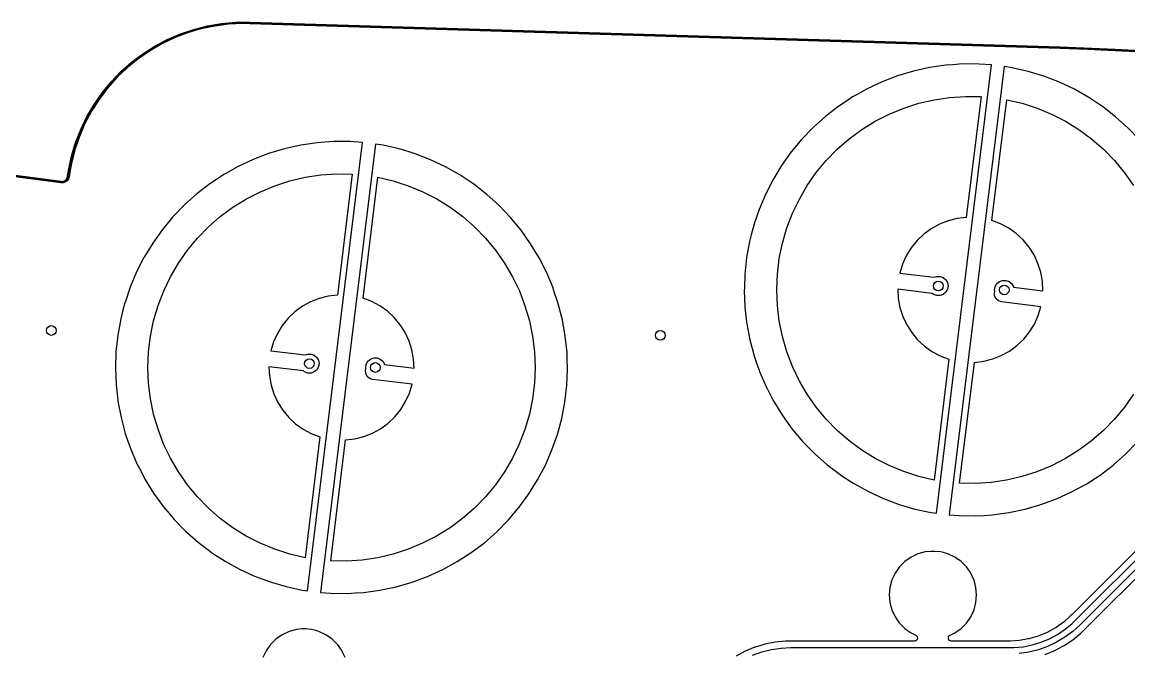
# Model space of a CAD drawing. Extents: x -114 to 114, y -62 to 23.
# Drawn here: x -90.96 to -56.66, y 3.32 to 22.87 of the extents above; entities that cross this region are included whole.
import ezdxf

# ---------------------------------------------------------------- set-up
doc = ezdxf.new("R2010")
doc.units = 0
doc.layers.add('BLACK', color=7, linetype='CONTINUOUS')

msp = doc.modelspace()

# ---------------------------------------------------------------- linework, layer by layer
at = {"layer": 'BLACK', "linetype": 'CONTINUOUS'}
for p, q in [((-86.0588, 22.5039), (-85.6431, 22.6449)), ((-85.4201, 22.6586), (-85.8376, 22.5353)), ((-85.6774, 22.6063), (-85.4661, 22.6634)), ((-85.6431, 22.6449), (-85.2175, 22.7525)), ((-85.4661, 22.6634), (-85.2453, 22.7192)), ((-84.9942, 22.7485), (-85.4201, 22.6586)), ((-85.2453, 22.7192), (-85.2421, 22.7198)), ((-85.2421, 22.7198), (-85.0264, 22.7591)), ((-85.2175, 22.7525), (-84.7847, 22.8259)), ((-85.0264, 22.7591), (-84.8025, 22.797)), ((-84.5624, 22.8042), (-84.9942, 22.7485)), ((-84.8025, 22.797), (-84.799, 22.7975)), ((-84.799, 22.7975), (-84.5795, 22.8186)), ((-84.7847, 22.8259), (-84.3474, 22.8648)), ((-84.5795, 22.8186), (-84.3548, 22.8385)), ((-84.1275, 22.8255), (-84.5624, 22.8042)), ((-84.3548, 22.8385), (-84.351, 22.8387)), ((-84.351, 22.8387), (-84.1233, 22.8413)), ((-84.3474, 22.8648), (-83.9084, 22.8688)), ((-83.91, 22.8188), (-84.1275, 22.8255)), ((-84.1233, 22.8413), (-84.1231, 22.8413)), ((-84.1231, 22.8413), (-83.9102, 22.8433)), ((-84.1231, 22.8413), (-84.1231, 22.8413)), ((-83.9102, 22.8433), (-83.9082, 22.8432)), ((-58.7966, 22.0499), (-83.91, 22.8188)), ((-83.91, 22.8188), (-83.91, 22.8188)), ((-83.9084, 22.8688), (-58.7951, 22.0998)), ((-83.9082, 22.8432), (-79.8548, 22.7191)), ((-79.8548, 22.7191), (-58.7959, 22.0744)), ((-86.8501, 22.1253), (-86.462, 22.3303)), ((-86.244, 22.3792), (-86.6368, 22.1913)), ((-86.5128, 22.2746), (-86.3147, 22.366)), ((-86.462, 22.3303), (-86.0588, 22.5039)), ((-86.3147, 22.366), (-86.3138, 22.3664)), ((-86.3138, 22.3664), (-86.1045, 22.4565)), ((-85.8376, 22.5353), (-86.244, 22.3792)), ((-86.1045, 22.4565), (-86.1019, 22.4575)), ((-86.1019, 22.4575), (-85.8967, 22.532)), ((-85.8967, 22.532), (-85.8959, 22.5322)), ((-85.8959, 22.5322), (-85.6803, 22.6054)), ((-85.6803, 22.6054), (-85.6774, 22.6063)), ((-87.0133, 21.9728), (-87.3714, 21.7251)), ((-87.2208, 21.8901), (-86.8501, 22.1253)), ((-87.1019, 21.9354), (-86.9093, 22.0575)), ((-86.6368, 22.1913), (-87.0133, 21.9728)), ((-86.9093, 22.0575), (-86.9073, 22.0587)), ((-86.9073, 22.0587), (-86.7178, 22.1664)), ((-86.7178, 22.1664), (-86.7167, 22.167)), ((-86.7167, 22.167), (-86.5368, 22.262)), ((-86.5368, 22.262), (-86.5151, 22.2734)), ((-86.5151, 22.2734), (-86.5128, 22.2746)), ((-57.9462, 22.0238), (-58.7966, 22.0499)), ((-58.7966, 22.0499), (-58.7966, 22.0499)), ((-58.7966, 22.0499), (-58.7966, 22.0499)), ((-58.7966, 22.0499), (-58.7966, 22.0499)), ((-58.7959, 22.0744), (-58.7959, 22.0744)), ((-58.7959, 22.0744), (-58.326, 22.056)), ((-58.7951, 22.0998), (-57.0939, 22.0333)), ((-58.326, 22.056), (-58.3259, 22.0559)), ((-58.3259, 22.0559), (-58.3259, 22.056)), ((-58.3259, 22.056), (-58.3253, 22.0559)), ((-58.3253, 22.0559), (-57.0132, 22.0032)), ((-56.2464, 21.9428), (-57.9462, 22.0238)), ((-57.0939, 22.0333), (-55.3941, 21.9377)), ((-57.0132, 22.0032), (-56.2304, 21.9592)), ((-87.9003, 21.3353), (-87.5716, 21.6262)), ((-87.3714, 21.7251), (-87.7086, 21.4498)), ((-87.6371, 21.5342), (-87.4683, 21.672)), ((-87.5716, 21.6262), (-87.2208, 21.8901)), ((-87.4683, 21.672), (-87.4669, 21.6731)), ((-87.4669, 21.6731), (-87.2847, 21.8102)), ((-87.2847, 21.8102), (-87.2829, 21.8114)), ((-87.2829, 21.8114), (-87.1032, 21.9345)), ((-87.1032, 21.9345), (-87.1019, 21.9354)), ((-88.205, 21.0192), (-87.9003, 21.3353)), ((-87.7086, 21.4498), (-88.0229, 21.1486)), ((-87.9674, 21.229), (-87.8108, 21.3805)), ((-87.8108, 21.3805), (-87.8093, 21.3819)), ((-87.8093, 21.3819), (-87.6385, 21.533)), ((-87.6385, 21.533), (-87.6371, 21.5342)), ((-63.3422, 21.3501), (-63.8339, 21.2026)), ((-63.3421, 21.3501), (-63.3422, 21.3501)), ((-62.841, 21.4612), (-63.3421, 21.3501)), ((-62.8409, 21.4612), (-62.841, 21.4612)), ((-62.333, 21.5353), (-62.8409, 21.4612)), ((-62.628, 7.64828), (-60.922, 21.5422)), ((-62.1188, 21.5507), (-62.333, 21.5353)), ((-62.333, 21.5353), (-62.333, 21.5353)), ((-60.5252, 21.4922), (-62.2307, 7.60162)), ((-61.8209, 21.572), (-62.1188, 21.5507)), ((-61.3075, 21.5711), (-61.8209, 21.572)), ((-61.8209, 21.572), (-61.8209, 21.572)), ((-61.8209, 21.572), (-61.8209, 21.572)), ((-60.922, 21.5422), (-61.3075, 21.5711)), ((-61.3075, 21.5711), (-61.3075, 21.5711)), ((-60.5126, 21.4904), (-60.5252, 21.4922)), ((-60.2879, 21.4568), (-60.5126, 21.4904)), ((-59.7871, 21.3439), (-60.2879, 21.4568)), ((-60.2879, 21.4568), (-60.2879, 21.4568)), ((-60.2879, 21.4568), (-60.2879, 21.4568)), ((-59.2959, 21.1947), (-59.7871, 21.3439)), ((-59.7871, 21.3439), (-59.7871, 21.3439)), ((-59.7871, 21.3439), (-59.7871, 21.3439)), ((-59.7871, 21.3439), (-59.7871, 21.3439)), ((-59.7871, 21.3439), (-59.7871, 21.3439)), ((-88.4835, 20.6799), (-88.205, 21.0192)), ((-88.0229, 21.1486), (-88.3123, 20.8234)), ((-88.2717, 20.8978), (-88.1283, 21.062)), ((-88.1283, 21.062), (-88.1268, 21.0637)), ((-88.1268, 21.0637), (-87.9685, 21.2278)), ((-87.9685, 21.2278), (-87.9674, 21.229)), ((-64.3135, 21.0194), (-64.7784, 20.8017)), ((-63.8339, 21.2026), (-64.3135, 21.0195)), ((-64.3135, 21.0195), (-64.3135, 21.0194)), ((-59.2958, 21.1947), (-59.2959, 21.1947)), ((-58.8169, 21.0099), (-59.2958, 21.1947)), ((-58.3528, 20.7905), (-58.8169, 21.0099)), ((-88.7343, 20.3196), (-88.4835, 20.6799)), ((-88.3123, 20.8234), (-88.575, 20.4762)), ((-88.5479, 20.5427), (-88.4188, 20.7186)), ((-88.4188, 20.7186), (-88.4172, 20.7206)), ((-88.4172, 20.7206), (-88.2725, 20.8968)), ((-88.2725, 20.8968), (-88.2717, 20.8978)), ((-65.085, 20.6296), (-65.2261, 20.5504)), ((-64.7784, 20.8017), (-65.085, 20.6296)), ((-57.906, 20.5377), (-58.3528, 20.7905)), ((-58.3528, 20.7905), (-58.3528, 20.7905)), ((-88.9556, 19.9405), (-88.7343, 20.3196)), ((-88.575, 20.4762), (-88.8093, 20.1092)), ((-88.7942, 20.1664), (-88.6802, 20.3526)), ((-88.6802, 20.3526), (-88.6787, 20.3549)), ((-88.6787, 20.3549), (-88.5485, 20.542)), ((-88.5485, 20.542), (-88.5479, 20.5427)), ((-65.6542, 20.2671), (-66.0603, 19.9532)), ((-65.3574, 20.4635), (-65.6542, 20.2671)), ((-65.2261, 20.5504), (-65.3574, 20.4635)), ((-63.6397, 20.2055), (-63.1754, 20.3544)), ((-63.1754, 20.3544), (-62.7004, 20.4652)), ((-62.7004, 20.4652), (-62.2181, 20.537)), ((-62.2181, 20.537), (-61.7315, 20.5694)), ((-61.7315, 20.5694), (-61.2439, 20.5622)), ((-61.2439, 20.5622), (-61.7036, 16.8178)), ((-60.9096, 16.7203), (-60.4498, 20.4647)), ((-60.4498, 20.4647), (-59.9749, 20.3537)), ((-59.9749, 20.3537), (-59.5106, 20.2046)), ((-57.5003, 20.2671), (-57.906, 20.5377)), ((-57.906, 20.5377), (-57.906, 20.5377)), ((-57.4789, 20.2528), (-57.5003, 20.2671)), ((-57.4788, 20.2528), (-57.4789, 20.2528)), ((-57.0738, 19.9375), (-57.4788, 20.2528)), ((-89.1462, 19.5451), (-88.9556, 19.9405)), ((-88.8093, 20.1092), (-89.0137, 19.7249)), ((-89.0091, 19.7708), (-88.9109, 19.9664)), ((-88.9109, 19.9664), (-88.9094, 19.9691)), ((-88.9094, 19.9691), (-88.7947, 20.1657)), ((-88.7947, 20.1657), (-88.7942, 20.1664)), ((-66.0603, 19.9532), (-66.4424, 19.6103)), ((-64.5246, 19.7971), (-64.0905, 20.0193)), ((-64.0905, 20.0193), (-63.6397, 20.2055)), ((-59.5106, 20.2046), (-59.06, 20.0182)), ((-59.06, 20.0182), (-58.6259, 19.7958)), ((-56.6929, 19.5933), (-57.0738, 19.9375)), ((-57.0738, 19.9375), (-57.0738, 19.9375)), ((-57.0738, 19.9375), (-57.0738, 19.9375)), ((-89.7586, 17.8901), (-103.42, 19.6739)), ((-103.416, 19.698), (-89.8252, 17.9235)), ((-103.414, 19.7235), (-89.7521, 17.9396)), ((-89.1909, 19.3591), (-89.1093, 19.5627)), ((-89.0137, 19.7249), (-89.1869, 19.3255)), ((-89.1093, 19.5627), (-89.108, 19.5657)), ((-89.108, 19.5657), (-89.0091, 19.7708)), ((-66.4424, 19.6103), (-66.7984, 19.2404)), ((-64.9393, 19.5404), (-64.5246, 19.7971)), ((-58.6259, 19.7958), (-58.2114, 19.539)), ((-56.3382, 19.2221), (-56.6929, 19.5933)), ((-89.1869, 19.3255), (-89.3279, 18.9136)), ((-89.3047, 19.1357), (-89.1462, 19.5451)), ((-89.2729, 19.1474), (-89.1909, 19.3591)), ((-66.7984, 19.2404), (-67.1263, 18.8454)), ((-66.7984, 19.2404), (-66.7984, 19.2404)), ((-65.6993, 18.9305), (-65.3317, 19.2509)), ((-65.3317, 19.2509), (-64.9393, 19.5404)), ((-58.2114, 19.539), (-57.8191, 19.2493)), ((-57.8191, 19.2493), (-57.4516, 18.9287)), ((-89.3279, 18.9136), (-89.4358, 18.4918)), ((-89.4303, 18.7151), (-89.3047, 19.1357)), ((-89.4031, 18.7171), (-89.3386, 18.9332)), ((-89.3386, 18.9332), (-89.274, 19.1441)), ((-89.274, 19.1441), (-89.2729, 19.1474)), ((-82.8306, 18.9447), (-83.3223, 18.7972)), ((-82.3294, 19.0558), (-82.8306, 18.9447)), ((-82.8306, 18.9447), (-82.8306, 18.9447)), ((-81.8214, 19.1299), (-82.3294, 19.0558)), ((-82.3294, 19.0558), (-82.3294, 19.0558)), ((-82.1164, 5.24289), (-80.4104, 19.1368)), ((-81.577, 19.1475), (-81.8214, 19.1299)), ((-81.8214, 19.1299), (-81.8214, 19.1299)), ((-80.0136, 19.0868), (-81.7191, 5.19623)), ((-81.3093, 19.1667), (-81.577, 19.1475)), ((-80.7959, 19.1658), (-81.3093, 19.1667)), ((-81.3093, 19.1667), (-81.3093, 19.1667)), ((-81.3093, 19.1667), (-81.3093, 19.1667)), ((-80.4104, 19.1368), (-80.796, 19.1658)), ((-80.796, 19.1658), (-80.7959, 19.1658)), ((-79.7763, 19.0514), (-80.0136, 19.0868)), ((-79.2755, 18.9385), (-79.7763, 19.0514)), ((-79.7763, 19.0514), (-79.7763, 19.0514)), ((-79.7763, 19.0514), (-79.7763, 19.0514)), ((-78.969, 18.8454), (-79.2755, 18.9385)), ((-79.2755, 18.9385), (-79.2755, 18.9385)), ((-79.2755, 18.9385), (-79.2755, 18.9385)), ((-66.0397, 18.5813), (-65.6993, 18.9305)), ((-57.4516, 18.9287), (-57.1114, 18.5793)), ((-89.5221, 18.2858), (-89.4303, 18.7151)), ((-89.4522, 18.4907), (-89.4041, 18.7134)), ((-89.4041, 18.7134), (-89.4031, 18.7171)), ((-83.8019, 18.6141), (-84.2668, 18.3963)), ((-83.3223, 18.7972), (-83.8019, 18.6141)), ((-83.8019, 18.6141), (-83.8019, 18.6141)), ((-78.7843, 18.7893), (-78.969, 18.8454)), ((-78.7842, 18.7893), (-78.7843, 18.7893)), ((-78.3053, 18.6045), (-78.7842, 18.7893)), ((-77.8412, 18.3851), (-78.3053, 18.6045)), ((-67.1264, 18.8454), (-67.4245, 18.4275)), ((-67.1263, 18.8454), (-67.1264, 18.8454)), ((-66.3506, 18.2055), (-66.0397, 18.5813)), ((-57.1114, 18.5793), (-56.8006, 18.2034)), ((-89.557, 18.0834), (-89.5221, 18.2858)), ((-89.5221, 18.2858), (-89.5221, 18.2858)), ((-89.5175, 18.1622), (-89.4971, 18.2805)), ((-89.4728, 18.2773), (-89.5077, 18.0749)), ((-89.4971, 18.2805), (-89.4967, 18.2824)), ((-89.4967, 18.2824), (-89.4957, 18.2875)), ((-89.4957, 18.2875), (-89.4523, 18.4905)), ((-89.4358, 18.4918), (-89.4728, 18.2773)), ((-89.4523, 18.4905), (-89.4522, 18.4905)), ((-89.4522, 18.4905), (-89.4522, 18.4907)), ((-84.6503, 18.1811), (-84.7145, 18.1451)), ((-84.2668, 18.3963), (-84.6503, 18.1811)), ((-77.3944, 18.1323), (-77.8412, 18.3851)), ((-77.8412, 18.3851), (-77.8412, 18.3851)), ((-67.4245, 18.4274), (-67.6912, 17.9888)), ((-67.4245, 18.4275), (-67.4245, 18.4274)), ((-66.63, 17.8058), (-66.3506, 18.2055)), ((-56.8006, 18.2034), (-56.5214, 17.8036)), ((-89.8252, 17.9235), (-89.7962, 17.9097)), ((-89.7962, 17.9097), (-89.77, 17.913)), ((-89.77, 17.913), (-89.7443, 17.9129)), ((-89.7584, 17.8901), (-89.7586, 17.8901)), ((-89.7586, 17.8901), (-89.7586, 17.8901)), ((-89.7586, 17.8901), (-89.7586, 17.8901)), ((-89.7586, 17.8901), (-89.7586, 17.8901)), ((-89.69, 17.8917), (-89.7584, 17.8901)), ((-89.7521, 17.9396), (-89.7521, 17.9397)), ((-89.7521, 17.9397), (-89.7185, 17.9351)), ((-89.7443, 17.9129), (-89.7169, 17.9092)), ((-89.7185, 17.9351), (-89.6528, 17.9521)), ((-89.7169, 17.9092), (-89.6417, 17.9286)), ((-89.6252, 17.9139), (-89.69, 17.8917)), ((-89.6528, 17.9521), (-89.5982, 17.9923)), ((-89.6417, 17.9286), (-89.5791, 17.9747)), ((-89.57, 17.9545), (-89.6252, 17.9139)), ((-89.5982, 17.9923), (-89.5626, 18.05)), ((-89.5791, 17.9747), (-89.5383, 18.0408)), ((-89.5296, 18.0099), (-89.57, 17.9545)), ((-89.5626, 18.05), (-89.557, 18.0834)), ((-89.557, 18.0834), (-89.557, 18.0834)), ((-89.5383, 18.0408), (-89.5337, 18.0682)), ((-89.5337, 18.0682), (-89.5262, 18.0927)), ((-89.5077, 18.0749), (-89.5296, 18.0099)), ((-89.5262, 18.0927), (-89.5153, 18.1167)), ((-89.5209, 18.1401), (-89.5198, 18.1491)), ((-89.5153, 18.1167), (-89.5209, 18.1401)), ((-89.5198, 18.1491), (-89.5175, 18.1622)), ((-89.5077, 18.0749), (-89.5077, 18.0749)), ((-89.5077, 18.0749), (-89.5077, 18.0749)), ((-85.1426, 17.8617), (-85.5488, 17.5478)), ((-84.8458, 18.0581), (-85.1426, 17.8617)), ((-84.7145, 18.1451), (-84.8458, 18.0581)), ((-83.1282, 17.8001), (-82.6638, 17.949)), ((-82.6638, 17.949), (-82.1889, 18.0598)), ((-82.1889, 18.0598), (-81.7065, 18.1316)), ((-81.7065, 18.1316), (-81.2199, 18.164)), ((-81.2199, 18.164), (-80.7323, 18.1568)), ((-80.7323, 18.1568), (-81.192, 14.4124)), ((-80.398, 14.3149), (-79.9382, 18.0593)), ((-79.9382, 18.0593), (-79.4634, 17.9483)), ((-79.4634, 17.9483), (-78.999, 17.7992)), ((-76.9683, 17.8481), (-77.3944, 18.1323)), ((-77.3944, 18.1323), (-77.3944, 18.1323)), ((-76.9673, 17.8474), (-76.9683, 17.8481)), ((-76.5622, 17.5321), (-76.9673, 17.8474)), ((-76.9673, 17.8474), (-76.9673, 17.8474)), ((-67.6912, 17.9888), (-67.925, 17.5318)), ((-67.6912, 17.9888), (-67.6912, 17.9888)), ((-85.5488, 17.5478), (-85.9309, 17.2049)), ((-84.013, 17.3917), (-83.5789, 17.6139)), ((-83.5789, 17.6139), (-83.1282, 17.8001)), ((-78.999, 17.7992), (-78.5484, 17.6128)), ((-78.5484, 17.6128), (-78.1144, 17.3904)), ((-76.1813, 17.1879), (-76.5622, 17.5321)), ((-76.5622, 17.5321), (-76.5622, 17.5321)), ((-76.5622, 17.5321), (-76.5622, 17.5321)), ((-67.925, 17.5318), (-68.1248, 17.0589)), ((-67.925, 17.5318), (-67.925, 17.5318)), ((-66.876, 17.3847), (-66.63, 17.8058)), ((-85.9309, 17.2049), (-86.2868, 16.835)), ((-84.4277, 17.1351), (-84.013, 17.3917)), ((-78.1144, 17.3904), (-77.6998, 17.1336)), ((-75.8266, 16.8168), (-76.1813, 17.1879)), ((-67.087, 16.945), (-66.876, 17.3847)), ((-86.2868, 16.835), (-86.6148, 16.44)), ((-86.2868, 16.835), (-86.2868, 16.835)), ((-85.1877, 16.5251), (-84.8201, 16.8455)), ((-84.8201, 16.8455), (-84.4277, 17.1351)), ((-77.6998, 17.1336), (-77.3075, 16.8439)), ((-77.3075, 16.8439), (-76.94, 16.5233)), ((-75.5, 16.4206), (-75.8266, 16.8168)), ((-68.1248, 17.0589), (-68.2852, 16.5851)), ((-68.1248, 17.0589), (-68.1248, 17.0589)), ((-67.2615, 16.4897), (-67.087, 16.945)), ((-61.7036, 16.8178), (-61.9895, 16.7832)), ((-85.5281, 16.1759), (-85.1877, 16.5251)), ((-76.94, 16.5233), (-76.5998, 16.1739)), ((-68.2894, 16.5726), (-68.3663, 16.2753)), ((-68.2852, 16.5851), (-68.2894, 16.5726)), ((-67.3985, 16.0216), (-67.2615, 16.4897)), ((-62.7884, 16.4671), (-63.0206, 16.2968)), ((-62.5364, 16.6064), (-62.7884, 16.4671)), ((-62.2686, 16.7123), (-62.5364, 16.6064)), ((-61.9895, 16.7832), (-62.2686, 16.7123)), ((-60.6406, 16.6175), (-60.9096, 16.7203)), ((-60.3869, 16.4812), (-60.6406, 16.6175)), ((-60.1527, 16.3137), (-60.3869, 16.4812)), ((-86.6148, 16.44), (-86.9129, 16.0221)), ((-86.6148, 16.44), (-86.6148, 16.44)), ((-85.839, 15.8002), (-85.5281, 16.1759)), ((-76.5998, 16.1739), (-76.289, 15.7981)), ((-75.2034, 16.0016), (-75.5, 16.4206)), ((-68.3663, 16.2753), (-68.4179, 16.0756)), ((-63.0206, 16.2968), (-63.2292, 16.0982)), ((-59.9418, 16.1176), (-60.1527, 16.3137)), ((-86.9129, 16.022), (-87.1796, 15.5835)), ((-86.9129, 16.0221), (-86.9129, 16.022)), ((-86.1184, 15.4004), (-85.839, 15.8002)), ((-76.289, 15.7981), (-76.0099, 15.3982)), ((-74.9382, 15.5621), (-75.2034, 16.0016)), ((-68.4179, 16.0756), (-68.5097, 15.5705)), ((-67.4971, 15.544), (-67.3985, 16.0216)), ((-63.4106, 15.8746), (-63.562, 15.6296)), ((-63.2292, 16.0982), (-63.4106, 15.8746)), ((-59.7578, 15.8961), (-59.9418, 16.1176)), ((-59.6035, 15.653), (-59.7578, 15.8961)), ((-87.1862, 15.5705), (-87.4134, 15.1264)), ((-87.1796, 15.5834), (-87.1862, 15.5705)), ((-87.1796, 15.5835), (-87.1796, 15.5834)), ((-87.1796, 15.5834), (-87.1796, 15.5834)), ((-74.706, 15.1042), (-74.9382, 15.5621)), ((-68.5097, 15.5705), (-68.5643, 15.0601)), ((-67.5565, 15.06), (-67.4971, 15.544)), ((-63.562, 15.6296), (-63.6809, 15.3674)), ((-59.4815, 15.3921), (-59.6035, 15.653)), ((-87.4135, 15.1264), (-87.6132, 14.6535)), ((-87.4134, 15.1264), (-87.4135, 15.1264)), ((-86.3644, 14.9793), (-86.1184, 15.4004)), ((-76.0099, 15.3982), (-75.7641, 14.977)), ((-74.5078, 14.6306), (-74.706, 15.1042)), ((-63.6809, 15.3674), (-63.7654, 15.092)), ((-63.7654, 15.092), (-62.6974, 14.9609)), ((-59.3938, 15.1178), (-59.4815, 15.3921)), ((-59.3419, 14.8346), (-59.3938, 15.1178)), ((-47.6722, 15.2633), (-58.4252, 4.51036)), ((-58.317, 4.33493), (-47.4968, 15.1552)), ((-86.5754, 14.5397), (-86.3644, 14.9793)), ((-75.7641, 14.977), (-75.5533, 14.5372)), ((-68.5643, 15.06), (-68.5785, 14.6306)), ((-68.5643, 15.0601), (-68.5643, 15.06)), ((-68.5643, 15.06), (-68.5643, 15.06)), ((-67.5764, 14.5727), (-67.5565, 15.06)), ((-62.6974, 14.9609), (-62.6211, 14.9887)), ((-62.6211, 14.9887), (-62.5169, 14.9887)), ((-62.5169, 14.9887), (-62.419, 14.9531)), ((-62.419, 14.9531), (-62.3392, 14.8861)), ((-62.3392, 14.8861), (-62.2871, 14.7959)), ((-62.2871, 14.7959), (-62.269, 14.6933)), ((-60.8083, 14.674), (-60.7562, 14.7642)), ((-60.7562, 14.7642), (-60.6764, 14.8312)), ((-60.6764, 14.8312), (-60.5785, 14.8668)), ((-60.5785, 14.8668), (-60.4743, 14.8668)), ((-60.4743, 14.8668), (-60.3764, 14.8312)), ((-60.3764, 14.8312), (-60.2966, 14.7642)), ((-60.2966, 14.7642), (-60.2445, 14.674)), ((-59.3266, 14.547), (-59.3419, 14.8346)), ((-47.3553, 15.0138), (-58.1756, 4.19351)), ((-87.6132, 14.6535), (-87.772, 14.1844)), ((-87.6132, 14.6535), (-87.6132, 14.6535)), ((-86.7499, 14.0843), (-86.5754, 14.5397)), ((-81.192, 14.4124), (-81.4779, 14.3778)), ((-75.5533, 14.5372), (-75.3789, 14.0818)), ((-74.5078, 14.6306), (-74.5078, 14.6306)), ((-74.4798, 14.5469), (-74.5078, 14.6306)), ((-74.3483, 14.154), (-74.4798, 14.5469)), ((-68.5785, 14.6306), (-68.5813, 14.5469)), ((-68.5813, 14.5469), (-68.5714, 14.3015)), ((-67.5567, 14.0854), (-67.5764, 14.5727)), ((-62.7558, 14.4643), (-63.8263, 14.5958)), ((-63.8263, 14.5958), (-63.811, 14.3082)), ((-62.719, 14.4335), (-62.7558, 14.4643)), ((-62.6211, 14.3978), (-62.719, 14.4335)), ((-62.419, 14.4335), (-62.5169, 14.3978)), ((-62.3392, 14.5004), (-62.419, 14.4335)), ((-62.2871, 14.5907), (-62.3392, 14.5004)), ((-62.269, 14.6933), (-62.2871, 14.5907)), ((-60.832, 14.48), (-60.8179, 14.5229)), ((-60.8248, 14.3827), (-60.832, 14.48)), ((-60.8264, 14.5714), (-60.8083, 14.674)), ((-60.8179, 14.5229), (-60.8264, 14.5714)), ((-60.2445, 14.674), (-60.242, 14.6594)), ((-60.242, 14.6594), (-59.3266, 14.547)), ((-87.7778, 14.1672), (-87.8465, 13.9018)), ((-87.772, 14.1844), (-87.7778, 14.1672)), ((-86.8869, 13.6163), (-86.7499, 14.0843)), ((-82.0248, 14.201), (-82.2768, 14.0617)), ((-81.757, 14.3069), (-82.0248, 14.201)), ((-81.4779, 14.3778), (-81.757, 14.3069)), ((-80.129, 14.2121), (-80.398, 14.3149)), ((-79.8753, 14.0759), (-80.129, 14.2121)), ((-79.6411, 13.9083), (-79.8753, 14.0759)), ((-75.3789, 14.0818), (-75.2421, 13.6137)), ((-74.3449, 14.1438), (-74.3483, 14.154)), ((-74.2181, 13.6463), (-74.3449, 14.1438)), ((-68.5714, 14.3015), (-68.5607, 14.034)), ((-67.4975, 13.6014), (-67.5567, 14.0854)), ((-63.811, 14.3082), (-63.7591, 14.025)), ((-62.5169, 14.3978), (-62.6211, 14.3978)), ((-60.7809, 14.2956), (-60.8248, 14.3827)), ((-60.707, 14.2319), (-60.7809, 14.2956)), ((-60.6144, 14.2014), (-60.707, 14.2319)), ((-59.3875, 14.0508), (-60.6144, 14.2014)), ((-87.8465, 13.9018), (-87.9063, 13.6702)), ((-82.509, 13.8914), (-82.7176, 13.6928)), ((-82.2768, 14.0617), (-82.509, 13.8914)), ((-79.4303, 13.7122), (-79.6411, 13.9083)), ((-68.5607, 14.034), (-68.509, 13.5805)), ((-63.7591, 14.025), (-63.6714, 13.7507)), ((-63.6714, 13.7507), (-63.5494, 13.4898)), ((-59.5908, 13.5132), (-59.4719, 13.7754)), ((-59.4719, 13.7754), (-59.3875, 14.0508)), ((-87.9063, 13.6702), (-87.9981, 13.1651)), ((-86.9855, 13.1386), (-86.8869, 13.6163)), ((-82.899, 13.4692), (-83.0505, 13.2242)), ((-82.7176, 13.6928), (-82.899, 13.4692)), ((-79.2462, 13.4907), (-79.4303, 13.7122)), ((-79.0919, 13.2476), (-79.2462, 13.4907)), ((-75.2421, 13.6137), (-75.1438, 13.136)), ((-74.1281, 13.1409), (-74.2181, 13.6463)), ((-68.509, 13.5805), (-68.5026, 13.5239)), ((-68.5026, 13.5239), (-68.4073, 13.0195)), ((-67.3992, 13.1237), (-67.4975, 13.6014)), ((-63.5494, 13.4898), (-63.3951, 13.2467)), ((-59.7422, 13.2682), (-59.5908, 13.5132)), ((-87.9981, 13.1651), (-88.0527, 12.6547)), ((-87.0449, 12.6546), (-86.9855, 13.1386)), ((-83.0505, 13.2242), (-83.1694, 12.962)), ((-78.9699, 12.9867), (-79.0919, 13.2476)), ((-75.1438, 13.136), (-75.0846, 12.652)), ((-74.0753, 12.6303), (-74.1281, 13.1409)), ((-67.2624, 12.6556), (-67.3992, 13.1237)), ((-63.3951, 13.2467), (-63.211, 13.0252)), ((-60.1323, 12.846), (-59.9237, 13.0446)), ((-59.9237, 13.0446), (-59.7422, 13.2682)), ((-83.1694, 12.962), (-83.2538, 12.6867)), ((-78.8822, 12.7125), (-78.9699, 12.9867)), ((-78.8303, 12.4292), (-78.8822, 12.7125)), ((-68.4073, 13.0195), (-68.2753, 12.5234)), ((-63.211, 13.0252), (-63.0002, 12.8291)), ((-63.0002, 12.8291), (-62.766, 12.6616)), ((-60.3645, 12.6757), (-60.1323, 12.846)), ((-88.0527, 12.6547), (-88.0697, 12.1422)), ((-88.0527, 12.6547), (-88.0527, 12.6547)), ((-88.0527, 12.6547), (-88.0527, 12.6547)), ((-87.0648, 12.1673), (-87.0449, 12.6546)), ((-83.2538, 12.6867), (-82.1858, 12.5555)), ((-82.1858, 12.5555), (-82.1095, 12.5833)), ((-82.1095, 12.5833), (-82.0053, 12.5833)), ((-82.0053, 12.5833), (-81.9074, 12.5477)), ((-81.9074, 12.5477), (-81.8276, 12.4807)), ((-81.8276, 12.4807), (-81.7755, 12.3905)), ((-81.7755, 12.3905), (-81.7574, 12.2879)), ((-80.2968, 12.2686), (-80.2447, 12.3588)), ((-80.2447, 12.3588), (-80.1648, 12.4258)), ((-80.1648, 12.4258), (-80.0669, 12.4615)), ((-80.0669, 12.4615), (-79.9628, 12.4615)), ((-79.9628, 12.4615), (-79.8648, 12.4258)), ((-79.8648, 12.4258), (-79.785, 12.3588)), ((-79.785, 12.3588), (-79.7329, 12.2686)), ((-78.815, 12.1416), (-78.8303, 12.4292)), ((-75.0846, 12.652), (-75.0648, 12.1647)), ((-74.0753, 12.6302), (-74.0753, 12.6303)), ((-74.0699, 12.4453), (-74.0753, 12.6302)), ((-74.0753, 12.6302), (-74.0753, 12.6302)), ((-74.0601, 12.1171), (-74.0699, 12.4453)), ((-68.2753, 12.5234), (-68.1993, 12.3041)), ((-67.088, 12.2002), (-67.2624, 12.6556)), ((-62.766, 12.6616), (-62.5123, 12.5253)), ((-62.2433, 12.4225), (-62.703, 8.67812)), ((-62.5123, 12.5253), (-62.2433, 12.4225)), ((-61.4493, 12.325), (-61.1634, 12.3596)), ((-61.1634, 12.3596), (-60.8843, 12.4305)), ((-60.8843, 12.4305), (-60.6165, 12.5365)), ((-60.6165, 12.5365), (-60.3645, 12.6757)), ((-88.0697, 12.1422), (-88.0697, 12.1416)), ((-88.0697, 12.1416), (-88.0594, 11.8851)), ((-87.0451, 11.6801), (-87.0648, 12.1673)), ((-82.2442, 12.0589), (-83.3147, 12.1904)), ((-83.3147, 12.1904), (-83.2994, 11.9028)), ((-82.2074, 12.0281), (-82.2442, 12.0589)), ((-82.1095, 11.9924), (-82.2074, 12.0281)), ((-81.9074, 12.0281), (-82.0053, 11.9924)), ((-81.8276, 12.095), (-81.9074, 12.0281)), ((-81.7755, 12.1853), (-81.8276, 12.095)), ((-81.7574, 12.2879), (-81.7755, 12.1853)), ((-80.3204, 12.0746), (-80.3063, 12.1175)), ((-80.3132, 11.9773), (-80.3204, 12.0746)), ((-80.3148, 12.166), (-80.2968, 12.2686)), ((-80.3063, 12.1175), (-80.3148, 12.166)), ((-79.7329, 12.2686), (-79.7304, 12.254)), ((-79.7304, 12.254), (-78.815, 12.1416)), ((-75.0648, 12.1647), (-75.0848, 11.6774)), ((-74.0825, 11.6042), (-74.0601, 12.1171)), ((-68.1993, 12.3041), (-68.124, 12.0865)), ((-68.124, 12.0865), (-68.1073, 12.0382)), ((-68.1073, 12.0382), (-67.9042, 11.5668)), ((-66.8772, 11.7604), (-67.088, 12.2002)), ((-61.909, 8.58063), (-61.4493, 12.325)), ((-88.0594, 11.8851), (-88.0491, 11.6286)), ((-86.9859, 11.196), (-87.0451, 11.6801)), ((-83.2994, 11.9028), (-83.2475, 11.6196)), ((-82.0053, 11.9924), (-82.1095, 11.9924)), ((-80.2693, 11.8902), (-80.3132, 11.9773)), ((-80.1954, 11.8266), (-80.2693, 11.8902)), ((-80.1028, 11.796), (-80.1954, 11.8266)), ((-78.8759, 11.6454), (-80.1028, 11.796)), ((-75.0848, 11.6774), (-75.1442, 11.1934)), ((-66.6314, 11.3392), (-66.8772, 11.7604)), ((-88.0491, 11.6286), (-87.9947, 11.1507)), ((-83.2475, 11.6196), (-83.1598, 11.3453)), ((-83.1598, 11.3453), (-83.0378, 11.0844)), ((-79.0792, 11.1078), (-78.9603, 11.3701)), ((-78.9603, 11.3701), (-78.8759, 11.6454)), ((-74.1424, 11.0944), (-74.0825, 11.6042)), ((-67.9042, 11.5668), (-67.9042, 11.5667)), ((-67.9042, 11.5667), (-67.8643, 11.4901)), ((-67.8643, 11.4901), (-67.703, 11.1802)), ((-66.3522, 10.9394), (-66.6314, 11.3392)), ((-56.5229, 11.337), (-56.8022, 10.9373)), ((-87.9947, 11.1507), (-87.991, 11.1185)), ((-87.991, 11.1185), (-87.8957, 10.6141)), ((-86.8876, 10.7183), (-86.9859, 11.196)), ((-83.0378, 11.0844), (-82.8835, 10.8413)), ((-79.2307, 10.8628), (-79.0792, 11.1078)), ((-75.1442, 11.1934), (-75.2428, 10.7158)), ((-74.2395, 10.5903), (-74.1424, 11.0944)), ((-67.703, 11.1802), (-67.6672, 11.1114)), ((-67.6672, 11.1114), (-67.6672, 11.1114)), ((-67.6672, 11.1114), (-67.3974, 10.6746)), ((-86.7508, 10.2502), (-86.8876, 10.7183)), ((-82.8835, 10.8413), (-82.6994, 10.6199)), ((-79.6207, 10.4407), (-79.4121, 10.6392)), ((-79.4121, 10.6392), (-79.2307, 10.8628)), ((-75.2428, 10.7158), (-75.3798, 10.2477)), ((-67.3974, 10.6746), (-67.0964, 10.2588)), ((-66.0415, 10.5635), (-66.3522, 10.9394)), ((-56.8022, 10.9373), (-57.1131, 10.5615)), ((-87.8957, 10.6141), (-87.7637, 10.118)), ((-82.6994, 10.6199), (-82.4886, 10.4237)), ((-82.4886, 10.4237), (-82.2544, 10.2562)), ((-79.8529, 10.2703), (-79.6207, 10.4407)), ((-74.3732, 10.0946), (-74.2395, 10.5903)), ((-65.7013, 10.2141), (-66.0415, 10.5635)), ((-57.1131, 10.5615), (-57.4535, 10.2123)), ((-87.7637, 10.118), (-87.6837, 9.88691)), ((-86.5764, 9.7948), (-86.7508, 10.2502)), ((-82.2544, 10.2562), (-82.0007, 10.1199)), ((-81.7317, 10.0171), (-82.1915, 6.27273)), ((-82.0007, 10.1199), (-81.7317, 10.0171)), ((-80.9377, 9.91961), (-80.6518, 9.95425)), ((-80.6518, 9.95425), (-80.3727, 10.0251)), ((-80.3727, 10.0251), (-80.1049, 10.1311)), ((-80.1049, 10.1311), (-79.8529, 10.2703)), ((-75.3798, 10.2477), (-75.5543, 9.79237)), ((-74.5429, 9.61009), (-74.3732, 10.0946)), ((-67.0964, 10.2588), (-67.0964, 10.2587)), ((-67.0964, 10.2587), (-66.93, 10.0612)), ((-66.93, 10.0612), (-66.7657, 9.86606)), ((-65.3338, 9.89354), (-65.7013, 10.2141)), ((-57.4535, 10.2123), (-57.8212, 9.89188)), ((-87.6837, 9.88691), (-87.5977, 9.63863)), ((-87.5977, 9.63863), (-87.5957, 9.63286)), ((-87.5957, 9.63286), (-87.3926, 9.16137)), ((-86.3656, 9.35503), (-86.5764, 9.7948)), ((-81.3974, 6.17524), (-80.9377, 9.91961)), ((-75.5543, 9.79237), (-75.7653, 9.35269)), ((-74.7476, 9.13929), (-74.5429, 9.61009)), ((-66.7657, 9.86606), (-66.4072, 9.49865)), ((-64.9415, 9.60385), (-65.3338, 9.89354)), ((-64.5269, 9.34697), (-64.9415, 9.60385)), ((-57.8212, 9.89188), (-58.2136, 9.60236)), ((-56.7635, 9.48182), (-56.4036, 9.84798)), ((-86.1198, 8.93383), (-86.3656, 9.35503)), ((-75.7653, 9.35269), (-76.0113, 8.9316)), ((-66.4072, 9.49865), (-66.0227, 9.15848)), ((-64.0929, 9.12462), (-64.5269, 9.34697)), ((-58.6283, 9.34567), (-59.0624, 9.12351)), ((-58.2136, 9.60236), (-58.6283, 9.34567)), ((-57.1491, 9.14299), (-56.7635, 9.48182)), ((-87.3926, 9.16137), (-87.3926, 9.16135)), ((-87.3926, 9.16135), (-87.3278, 9.03681)), ((-87.3278, 9.03681), (-87.1593, 8.71313)), ((-85.8406, 8.53398), (-86.1198, 8.93383)), ((-76.0113, 8.9316), (-76.2906, 8.53187)), ((-74.9862, 8.68476), (-74.7476, 9.13929)), ((-66.0227, 9.15848), (-65.6143, 8.84738)), ((-63.6422, 8.93824), (-64.0929, 9.12462)), ((-63.1779, 8.78908), (-63.6422, 8.93824)), ((-59.5131, 8.93733), (-59.9775, 8.78838)), ((-59.0624, 9.12351), (-59.5131, 8.93733)), ((-57.5586, 8.83332), (-57.1491, 9.14299)), ((-87.1593, 8.71313), (-87.1556, 8.706)), ((-87.1556, 8.706), (-87.1556, 8.70598)), ((-87.1556, 8.70598), (-86.8858, 8.26922)), ((-75.2575, 8.24892), (-74.9862, 8.68476)), ((-65.6143, 8.84738), (-65.5601, 8.81204)), ((-65.5601, 8.81204), (-65.1842, 8.56703)), ((-62.703, 8.67812), (-63.1779, 8.78908)), ((-61.4214, 8.57341), (-61.909, 8.58063)), ((-60.9348, 8.60581), (-61.4214, 8.57341)), ((-60.4524, 8.67762), (-60.9348, 8.60581)), ((-59.9775, 8.78838), (-60.4524, 8.67762)), ((-57.9896, 8.55447), (-57.5586, 8.83332)), ((-86.8858, 8.26922), (-86.5848, 7.85337)), ((-85.5299, 8.15812), (-85.8406, 8.53398)), ((-76.2906, 8.53187), (-76.6016, 8.15615)), ((-75.56, 7.83412), (-75.2575, 8.24892)), ((-65.1842, 8.56703), (-65.1842, 8.56703)), ((-65.1842, 8.56703), (-65.1842, 8.56703)), ((-65.1842, 8.56703), (-64.7348, 8.31893)), ((-64.7348, 8.31893), (-64.2684, 8.1044)), ((-58.9071, 8.09504), (-58.4399, 8.30794)), ((-58.4399, 8.30794), (-57.9896, 8.55447)), ((-85.1897, 7.80874), (-85.5299, 8.15812)), ((-76.6016, 8.15615), (-76.9419, 7.80692)), ((-64.2684, 8.1044), (-63.7875, 7.92462)), ((-63.7875, 7.92462), (-63.2948, 7.78053)), ((-59.8818, 7.77457), (-59.3886, 7.91694)), ((-59.3886, 7.91694), (-58.9071, 8.09504)), ((-86.5848, 7.85337), (-86.5848, 7.85336)), ((-86.5848, 7.85336), (-86.3872, 7.61871)), ((-86.3872, 7.61871), (-86.2541, 7.46068)), ((-84.8222, 7.48815), (-85.1897, 7.80874)), ((-76.9419, 7.80692), (-77.3096, 7.48649)), ((-75.892, 7.44259), (-75.56, 7.83412)), ((-63.2948, 7.78053), (-63.2948, 7.78053)), ((-63.2948, 7.78053), (-63.2948, 7.78053)), ((-63.2948, 7.78053), (-62.7928, 7.67292)), ((-62.7928, 7.67292), (-62.7928, 7.67292)), ((-62.7928, 7.67292), (-62.7928, 7.67292)), ((-62.7928, 7.67292), (-62.628, 7.64828)), ((-62.2307, 7.60162), (-61.9186, 7.57486)), ((-61.9186, 7.57486), (-61.4053, 7.56859)), ((-61.4053, 7.56859), (-61.153, 7.58402)), ((-61.153, 7.58402), (-60.8929, 7.59993)), ((-60.8929, 7.59993), (-60.3841, 7.66871)), ((-60.8929, 7.59993), (-60.8929, 7.59993)), ((-60.8929, 7.59993), (-60.8929, 7.59993)), ((-60.3841, 7.66872), (-59.8818, 7.77457)), ((-60.3841, 7.66871), (-60.3841, 7.66872)), ((-60.3841, 7.66872), (-60.3841, 7.66872)), ((-59.8818, 7.77457), (-59.8818, 7.77457)), ((-59.8818, 7.77457), (-59.8818, 7.77457)), ((-86.2541, 7.46068), (-85.8956, 7.09326)), ((-84.4299, 7.19846), (-84.8222, 7.48815)), ((-77.3096, 7.48649), (-77.702, 7.19697)), ((-76.2519, 7.07643), (-75.892, 7.44259)), ((-58.0736, 4.01202), (-54.5872, 7.49833)), ((-85.8956, 7.09326), (-85.5111, 6.75309)), ((-84.0153, 6.94159), (-84.4299, 7.19846)), ((-83.5813, 6.71923), (-84.0153, 6.94159)), ((-78.1167, 6.94029), (-78.5508, 6.71812)), ((-77.702, 7.19697), (-78.1167, 6.94029)), ((-76.6375, 6.7376), (-76.2519, 7.07643)), ((-85.5111, 6.75309), (-85.1027, 6.44199)), ((-83.1306, 6.53285), (-83.5813, 6.71923)), ((-82.6663, 6.38369), (-83.1306, 6.53285)), ((-79.0015, 6.53194), (-79.4659, 6.38299)), ((-78.5508, 6.71812), (-79.0015, 6.53194)), ((-77.047, 6.42793), (-76.6375, 6.7376)), ((-85.1027, 6.44199), (-85.0311, 6.39534)), ((-85.0311, 6.39534), (-84.6726, 6.16164)), ((-82.1915, 6.27273), (-82.6663, 6.38369)), ((-80.9098, 6.16802), (-81.3974, 6.17524)), ((-80.4232, 6.20042), (-80.9098, 6.16802)), ((-79.9408, 6.27224), (-80.4232, 6.20042)), ((-79.4659, 6.38299), (-79.9408, 6.27224)), ((-77.478, 6.14908), (-77.047, 6.42793)), ((-63.4151, 6.29144), (-63.6086, 6.1559)), ((-63.2009, 6.39131), (-63.4151, 6.29145)), ((-63.4151, 6.29145), (-63.4151, 6.29144)), ((-62.9726, 6.45247), (-63.2009, 6.39131)), ((-62.7962, 6.46791), (-62.9726, 6.45247)), ((-62.6783, 6.46791), (-62.7962, 6.46791)), ((-62.7962, 6.46791), (-62.7962, 6.46791)), ((-62.5018, 6.45247), (-62.6783, 6.46791)), ((-62.6783, 6.46791), (-62.6783, 6.46791)), ((-62.4102, 6.42792), (-62.5018, 6.45247)), ((-62.5018, 6.45247), (-62.5018, 6.45247)), ((-62.5018, 6.45247), (-62.5018, 6.45247)), ((-62.2736, 6.39131), (-62.4102, 6.42792)), ((-62.0594, 6.29145), (-62.2736, 6.39131)), ((-62.2736, 6.39131), (-62.2736, 6.39131)), ((-62.0594, 6.29144), (-62.0594, 6.29145)), ((-62.0269, 6.2687), (-62.0594, 6.29144)), ((-62.0594, 6.29144), (-62.0594, 6.29144)), ((-62.0594, 6.29144), (-62.0594, 6.29144)), ((-61.8658, 6.1559), (-62.0269, 6.2687)), ((-84.6726, 6.16164), (-84.6726, 6.16164)), ((-84.6726, 6.16164), (-84.6726, 6.16164)), ((-84.6726, 6.16164), (-84.2232, 5.91354)), ((-84.2232, 5.91354), (-83.7568, 5.69901)), ((-78.3955, 5.68966), (-77.9283, 5.90255)), ((-77.9283, 5.90255), (-77.478, 6.14908)), ((-63.7757, 5.9888), (-63.9113, 5.79523)), ((-63.6086, 6.1559), (-63.7757, 5.9888)), ((-61.6987, 5.98881), (-61.8658, 6.1559)), ((-61.8658, 6.1559), (-61.8658, 6.1559)), ((-61.8658, 6.1559), (-61.8658, 6.1559)), ((-61.6987, 5.9888), (-61.6987, 5.98881)), ((-61.6537, 5.9245), (-61.6987, 5.9888)), ((-61.6987, 5.9888), (-61.6987, 5.9888)), ((-61.566, 5.79927), (-61.6537, 5.9245)), ((-83.7568, 5.69901), (-83.2759, 5.51923)), ((-83.2759, 5.51923), (-82.7832, 5.37514)), ((-79.3702, 5.36918), (-78.877, 5.51155)), ((-78.877, 5.51155), (-78.3955, 5.68966)), ((-64.0111, 5.58107), (-64.0723, 5.35281)), ((-63.9113, 5.79523), (-64.0111, 5.58107)), ((-61.5632, 5.79523), (-61.566, 5.79927)), ((-61.5632, 5.79522), (-61.5632, 5.79523)), ((-61.4652, 5.5851), (-61.5632, 5.79522)), ((-61.4633, 5.58107), (-61.4652, 5.5851)), ((-61.4022, 5.35281), (-61.4633, 5.58107)), ((-82.7832, 5.37514), (-82.7832, 5.37514)), ((-82.7832, 5.37514), (-82.7832, 5.37514)), ((-82.7832, 5.37514), (-82.2813, 5.26753)), ((-82.2813, 5.26753), (-82.2812, 5.26753)), ((-82.2812, 5.26753), (-82.2812, 5.26753)), ((-82.2812, 5.26753), (-82.1164, 5.24289)), ((-81.7191, 5.19623), (-81.407, 5.16947)), ((-81.407, 5.16947), (-80.8937, 5.1632)), ((-80.8937, 5.1632), (-80.6414, 5.17863)), ((-80.6414, 5.17863), (-80.3813, 5.19454)), ((-80.3813, 5.19454), (-79.8725, 5.26333)), ((-80.3813, 5.19454), (-80.3813, 5.19454)), ((-80.3813, 5.19454), (-80.3813, 5.19454)), ((-79.8725, 5.26333), (-79.3702, 5.36918)), ((-79.8725, 5.26333), (-79.8725, 5.26333)), ((-79.8725, 5.26333), (-79.8725, 5.26333)), ((-79.3702, 5.36918), (-79.3702, 5.36918)), ((-79.3702, 5.36918), (-79.3702, 5.36918)), ((-64.0723, 5.35281), (-64.0929, 5.11741)), ((-61.3816, 5.11741), (-61.4022, 5.35281)), ((-61.4022, 5.35281), (-61.4022, 5.35281)), ((-61.4022, 5.35281), (-61.4022, 5.35281)), ((-64.0929, 5.11741), (-64.0929, 5.1174)), ((-64.0929, 5.1174), (-64.0723, 4.882)), ((-64.0723, 4.882), (-64.0111, 4.65374)), ((-61.4633, 4.65374), (-61.4022, 4.882)), ((-61.4022, 4.882), (-61.3816, 5.1174)), ((-61.4022, 4.882), (-61.4022, 4.882)), ((-61.3816, 5.1174), (-61.3816, 5.11741)), ((-64.0111, 4.65374), (-63.9113, 4.43959)), ((-61.5632, 4.43957), (-61.4633, 4.65374)), ((-58.4598, 4.47579), (-58.6825, 4.27684)), ((-58.4578, 4.47769), (-58.4598, 4.47579)), ((-58.4252, 4.51036), (-58.4578, 4.47769)), ((-63.9113, 4.43959), (-63.9113, 4.43958)), ((-63.9113, 4.43958), (-63.7786, 4.25005)), ((-63.7786, 4.25005), (-63.7757, 4.246)), ((-63.7757, 4.246), (-63.6086, 4.07891)), ((-61.8658, 4.07891), (-61.6987, 4.246)), ((-61.6987, 4.246), (-61.5632, 4.43957)), ((-58.6868, 4.27338), (-58.9292, 4.10142)), ((-58.6825, 4.27684), (-58.6868, 4.27338)), ((-58.638, 4.05343), (-58.4178, 4.23419)), ((-58.4178, 4.23419), (-58.317, 4.33493)), ((-58.1756, 4.19351), (-58.401, 3.98921)), ((-58.1756, 4.19351), (-58.1756, 4.19351)), ((-82.9035, 3.88605), (-83.097, 3.75051)), ((-82.6893, 3.98591), (-82.9035, 3.88605)), ((-82.9035, 3.88605), (-82.9035, 3.88605)), ((-82.4611, 4.04708), (-82.6893, 3.98591)), ((-82.2846, 4.06251), (-82.4611, 4.04708)), ((-82.1667, 4.06251), (-82.2846, 4.06251)), ((-82.2846, 4.06251), (-82.2846, 4.06251)), ((-81.9903, 4.04708), (-82.1667, 4.06251)), ((-82.1667, 4.06251), (-82.1667, 4.06251)), ((-81.9902, 4.04708), (-81.9903, 4.04708)), ((-81.9902, 4.04707), (-81.9902, 4.04708)), ((-81.8574, 4.01148), (-81.9902, 4.04707)), ((-81.762, 3.98591), (-81.8574, 4.01148)), ((-81.5478, 3.88605), (-81.762, 3.98591)), ((-81.762, 3.98591), (-81.762, 3.98591)), ((-81.3543, 3.75051), (-81.5478, 3.88605)), ((-81.5478, 3.88605), (-81.5478, 3.88605)), ((-63.6086, 4.07891), (-63.6086, 4.07891)), ((-63.6086, 4.07891), (-63.6086, 4.07891)), ((-63.6086, 4.07891), (-63.5689, 4.05111)), ((-63.5689, 4.05111), (-63.4151, 3.94337)), ((-63.4151, 3.94337), (-63.4151, 3.94337)), ((-63.4151, 3.94337), (-63.4151, 3.94337)), ((-63.4151, 3.94337), (-63.4151, 3.94337)), ((-63.4151, 3.94337), (-63.268, 3.87477)), ((-63.268, 3.87477), (-63.2232, 3.83304)), ((-63.2115, 3.77298), (-63.2374, 3.71752)), ((-63.2232, 3.83304), (-63.2115, 3.77298)), ((-62.2589, 3.81563), (-62.2229, 3.86513)), ((-62.2589, 3.75445), (-62.2589, 3.81563)), ((-62.2229, 3.86513), (-62.2065, 3.87477)), ((-62.2065, 3.87477), (-62.0594, 3.94337)), ((-62.0594, 3.94337), (-61.8658, 4.07891)), ((-62.0594, 3.94337), (-62.0594, 3.94337)), ((-59.4787, 3.83675), (-59.7643, 3.75448)), ((-59.4735, 3.83859), (-59.4787, 3.83675)), ((-59.1989, 3.95231), (-59.4735, 3.83859)), ((-59.1939, 3.95472), (-59.1989, 3.95231)), ((-58.9339, 4.09846), (-59.1939, 3.95472)), ((-59.1262, 3.76081), (-58.8749, 3.89513)), ((-58.9292, 4.10142), (-58.9339, 4.09846)), ((-58.6454, 3.80798), (-58.9063, 3.65158)), ((-58.8749, 3.89513), (-58.638, 4.05343)), ((-58.401, 3.98921), (-58.6454, 3.80798)), ((-58.3992, 3.73136), (-58.1485, 3.93708)), ((-58.1485, 3.93708), (-58.0875, 3.99809)), ((-58.0875, 3.99809), (-58.0736, 4.01202)), ((-58.0875, 3.99809), (-58.0875, 3.99809)), ((-58.0736, 4.01202), (-58.0736, 4.01202)), ((-83.2641, 3.58341), (-83.3997, 3.38984)), ((-83.097, 3.75051), (-83.2641, 3.58341)), ((-81.3542, 3.75051), (-81.3543, 3.75051)), ((-81.3543, 3.75051), (-81.3543, 3.75051)), ((-81.1872, 3.58341), (-81.3542, 3.75051)), ((-81.1814, 3.57516), (-81.1872, 3.58341)), ((-81.1872, 3.58341), (-81.1872, 3.58341)), ((-81.1872, 3.58341), (-81.1872, 3.58341)), ((-81.0576, 3.39832), (-81.1814, 3.57516)), ((-68.2511, 3.49687), (-68.5507, 3.37278)), ((-68.2502, 3.49715), (-68.2511, 3.49687)), ((-68.072, 3.55119), (-68.2502, 3.49715)), ((-67.9407, 3.59102), (-68.072, 3.55119)), ((-67.6227, 3.65429), (-67.9407, 3.59102)), ((-67.7426, 3.426), (-67.4417, 3.47065)), ((-67.3, 3.68608), (-67.6227, 3.65429)), ((-67.6227, 3.65429), (-67.6227, 3.65429)), ((-67.4417, 3.47065), (-67.1378, 3.48558)), ((-67.0969, 3.68608), (-67.3, 3.68608)), ((-67.1378, 3.48558), (-67.1378, 3.48554)), ((-67.1378, 3.48554), (-67.1378, 3.48554)), ((-67.1378, 3.48554), (-67.1378, 3.48554)), ((-67.1378, 3.48554), (-60.3676, 3.48554)), ((-67.0968, 3.68604), (-67.0969, 3.68608)), ((-67.0823, 3.68604), (-67.0968, 3.68604)), ((-67.0822, 3.68604), (-67.0823, 3.68604)), ((-63.3098, 3.68604), (-67.0822, 3.68604)), ((-63.2909, 3.68786), (-63.3098, 3.68604)), ((-63.2374, 3.71752), (-63.2909, 3.68786)), ((-62.2229, 3.70495), (-62.2589, 3.75445)), ((-62.1647, 3.68604), (-62.2229, 3.70495)), ((-60.3687, 3.68604), (-62.1647, 3.68604)), ((-60.366, 3.68612), (-60.3687, 3.68604)), ((-60.3676, 3.48554), (-60.3676, 3.48553)), ((-60.3676, 3.48553), (-60.2252, 3.48553)), ((-60.3341, 3.68791), (-60.366, 3.68612)), ((-60.0682, 3.70285), (-60.3341, 3.68791)), ((-60.2252, 3.48553), (-59.9416, 3.51346)), ((-60.0627, 3.70347), (-60.0682, 3.70285)), ((-59.7697, 3.75325), (-60.0627, 3.70347)), ((-59.9416, 3.51346), (-59.6621, 3.56905)), ((-59.7643, 3.75448), (-59.7697, 3.75325)), ((-59.6621, 3.56905), (-59.3895, 3.65176)), ((-59.1813, 3.52151), (-59.4678, 3.41902)), ((-59.3895, 3.65176), (-59.1262, 3.76081)), ((-58.9063, 3.65158), (-59.1813, 3.52151)), ((-58.9548, 3.39833), (-58.8814, 3.43756)), ((-58.8814, 3.43756), (-58.6688, 3.55119)), ((-58.6688, 3.55119), (-58.3992, 3.73136)), ((-83.3997, 3.38984), (-83.4996, 3.17568)), ((-81.0516, 3.38984), (-81.0576, 3.39832)), ((-81.0516, 3.38983), (-81.0516, 3.38984)), ((-80.9542, 3.18097), (-81.0516, 3.38983)), ((-68.5507, 3.37277), (-68.8367, 3.2199)), ((-68.5507, 3.37278), (-68.5507, 3.37277)), ((-68.3241, 3.24959), (-68.0377, 3.35208)), ((-68.0377, 3.35208), (-67.7426, 3.426)), ((-59.7629, 3.3451), (-60.0638, 3.30045)), ((-59.4678, 3.41902), (-59.7629, 3.3451)), ((-59.2544, 3.27422), (-58.9548, 3.39832)), ((-58.9548, 3.39832), (-58.9548, 3.39833)), ((-58.9548, 3.39833), (-58.9548, 3.39833))]:
    msp.add_line(p, q, dxfattribs=at)
at = {"layer": 'BLACK'}
for centre in [(-62.569, 14.6933), (-60.5264, 14.5714), (-90.0586, 13.3126), (-71.1863, 13.1615), (-82.0574, 12.2879), (-80.0148, 12.166)]:
    msp.add_circle(centre, 0.15, dxfattribs=at)

doc.saveas('drawing.dxf')
